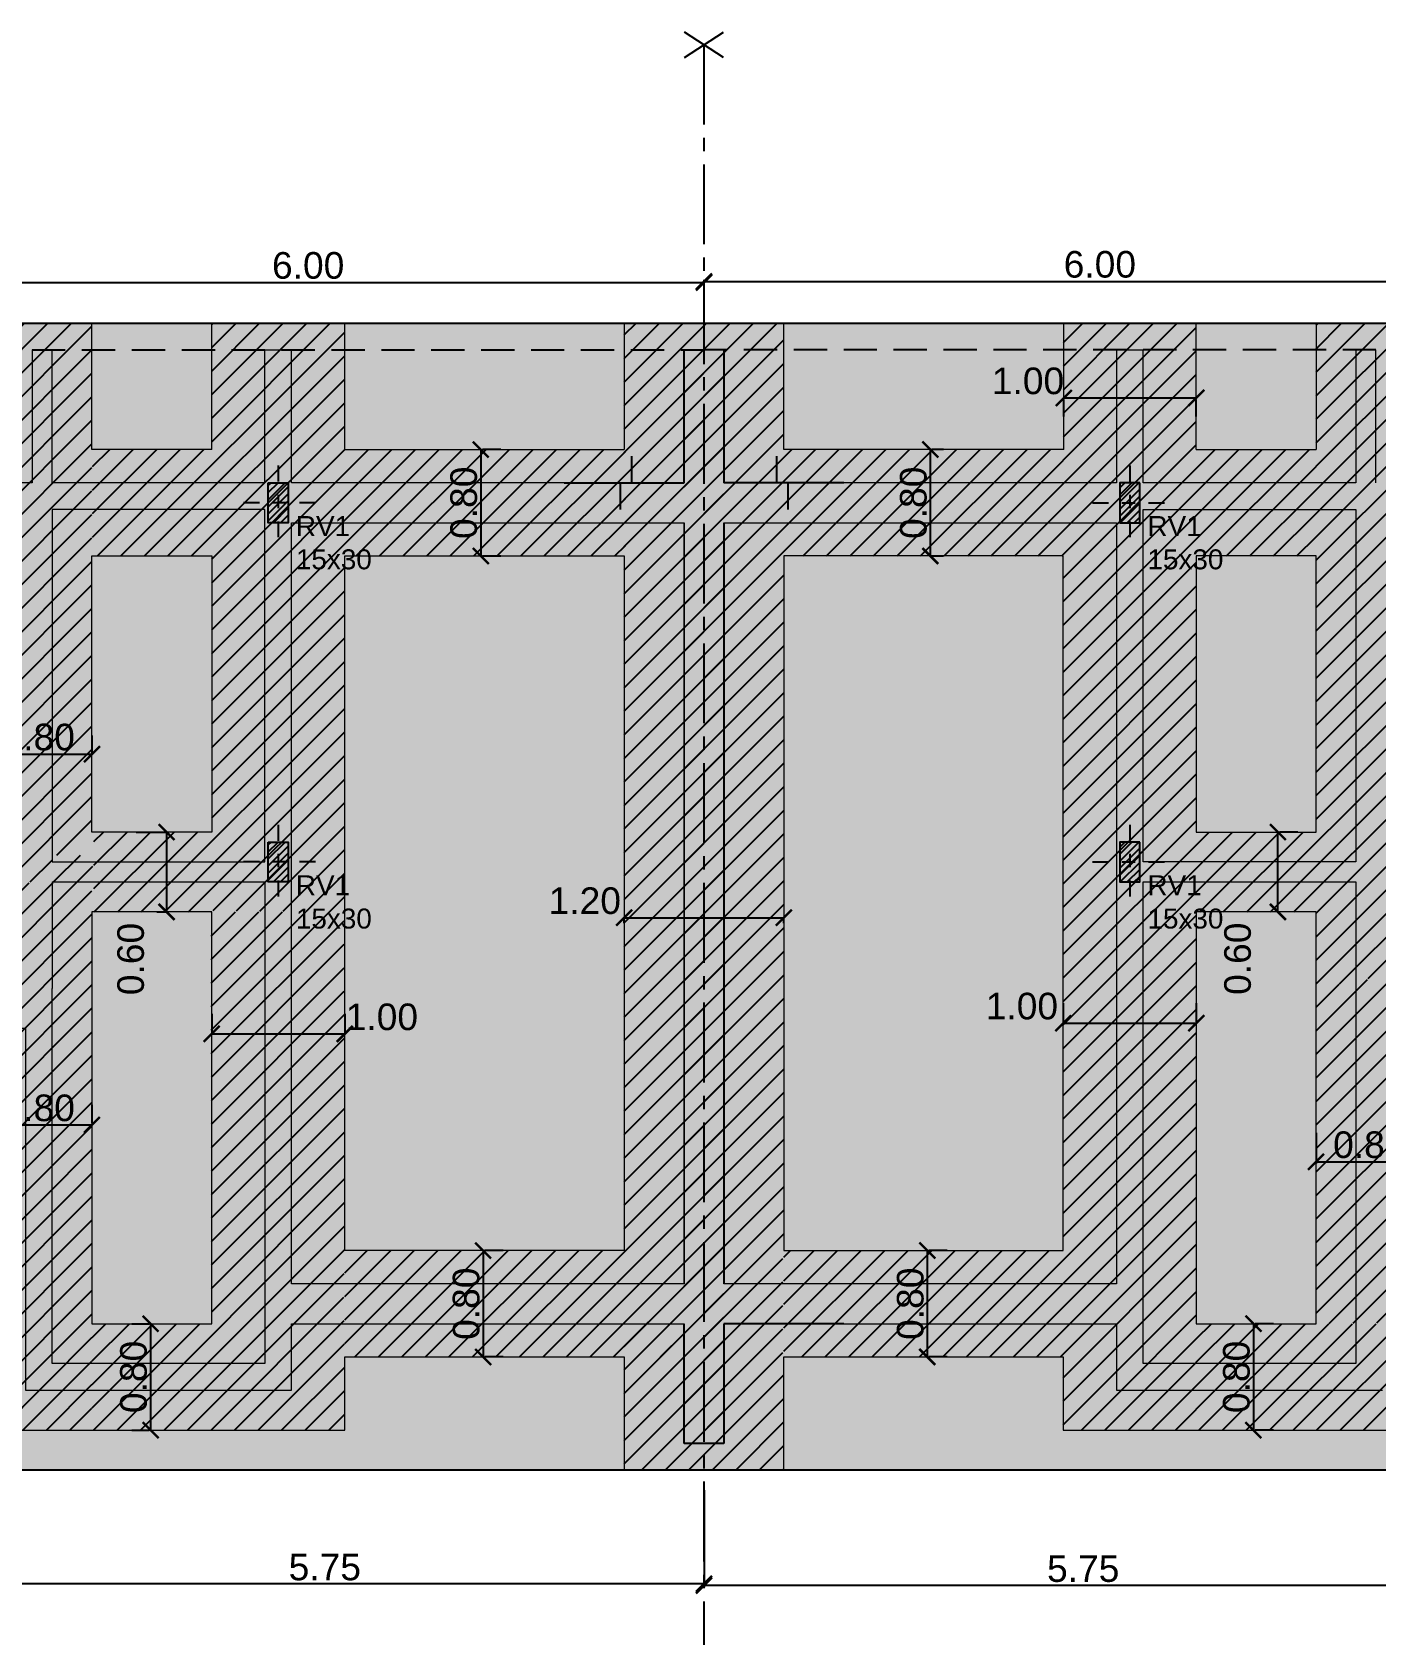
# Model space of a CAD drawing. Header units: millimetres. Extents: x 141 to 456, y -20 to 129.
# Drawn here: x 248.32 to 258.42, y 110.48 to 122.52 of the extents above; entities that cross this region are included whole.
import ezdxf

# ---------------------------------------------------------------- set-up
doc = ezdxf.new("R2010")
doc.units = ezdxf.units.MM
doc.header["$LTSCALE"] = 0.1
doc.header["$MEASUREMENT"] = 0
doc.header["$PDMODE"] = 3
doc.header["$PDSIZE"] = 0.1
for name, pattern in [('ACAD_ISO04W100', [30, 24, -3, 0, -3]), ('ACAD_ISO10W100', [18, 12, -3, 0, -3]), ('TRAZOS2', [0.375, 0.25, -0.125])]:
    doc.linetypes.add(name, pattern=pattern)
doc.layers.get('DEFPOINTS').update_dxf_attribs({"color": 1})
for name, color, linetype in [('armadura', 10, 'Continuous'), ('CONT_COLU', 5, 'Continuous'), ('CONT_PLATEA', 4, 'Continuous'), ('Cotas', 1, 'Continuous'), ('EJE_COLUM', 4, 'Continuous'), ('EJES', 6, 'Continuous'), ('Equipamiento', 7, 'Continuous'), ('FUNDACIONES-COTAS', 3, 'Continuous'), ('Muros', 7, 'Continuous'), ('SOMB_COLUM', 1, 'Continuous'), ('Textos', 7, 'Continuous')]:
    doc.layers.add(name, color=color, linetype=linetype)
doc.layers.add('CONT_MURO', color=3, linetype='Continuous', lineweight=0)
doc.layers.add('SOMBRA', color=1, linetype='Continuous', lineweight=0)
doc.styles.add('ARIAL', font='arial.ttf', dxfattribs={"height": 0.18})
doc.styles.add('Arial20', font='arial.ttf', dxfattribs={"height": 0.2})
doc.dimstyles.new('COTA-1-100', dxfattribs={"dimtxt": 0.2, "dimasz": 0.12, "dimexe": 0.012, "dimexo": 0.15, "dimgap": 0.025, "dimtad": 1, "dimzin": 0, "dimdsep": 46, "dimtxsty": 'Arial20', "dimblk1": 'ARCHTICK', "dimblk2": 'ARCHTICK', "dimsah": 1, "dimcen": 0.09, "dimclrd": 256, "dimclre": 256, "dimclrt": 256, "dimazin": 0, "dimtfac": 1, "dimtofl": 0, "dimtmove": 2, "dimatfit": 3, "dimldrblk": 'ARCHTICK', "dimfxl": 1, "dimtolj": 1, "dimtzin": 0, "dimarcsym": 0})
pattern_1 = [(45, (40.0391, -20.89105), (-0.08838835, 0.08838835), [])]
pattern_2 = [(45, (-129.054736, 97.251754), (-0.0265165043, 0.0265165043), [])]
pattern_3 = [(45, (-129.054736, 99.951754), (-0.0265165043, 0.0265165043), [])]

# ---------------------------------------------------------------- blocks, each defined once
blk = doc.blocks.new('_ARCHTICK')
at = {"color": 0, "linetype": 'ByBlock', "const_width": 0.15}
blk.add_lwpolyline([(-0.5, -0.5), (0.5, 0.5)], dxfattribs=at)
blk = doc.blocks.new('*D205')
at = {"layer": 'DEFPOINTS', "color": 0, "transparency": 16777216}
for p in [(251.695, 119.387), (251.695, 118.587), (251.695, 118.587)]:
    blk.add_point(p, dxfattribs=at)
at = {"layer": 'FUNDACIONES-COTAS', "lineweight": -2, "transparency": 16777216}
for p, q in [((251.695, 119.387), (251.695, 118.587)), ((251.845, 119.387), (251.707, 119.387)), ((251.845, 118.587), (251.707, 118.587))]:
    blk.add_line(p, q, dxfattribs=at)
at = {"layer": 'FUNDACIONES-COTAS', "lineweight": -2, "transparency": 16777216, "xscale": 0.12, "yscale": 0.12, "zscale": 0.12}
for p, rotation in [((251.695, 119.387), 90), ((251.695, 118.587), 270)]:
    blk.add_blockref('_ARCHTICK', p, dxfattribs=dict(at, rotation=rotation))
at = {"layer": 'FUNDACIONES-COTAS', "transparency": 16777216, "insert": (251.568, 118.987), "char_height": 0.2, "attachment_point": 5, "rotation": 90, "style": 'Arial20'}
blk.add_mtext('\\A1;0.80', dxfattribs=at)
blk = doc.blocks.new('*D206')
at = {"layer": 'DEFPOINTS', "color": 0, "transparency": 16777216}
for p in [(255.023, 119.387), (255.074, 119.387), (255.023, 118.587)]:
    blk.add_point(p, dxfattribs=at)
at = {"layer": 'FUNDACIONES-COTAS', "lineweight": -2, "transparency": 16777216}
for p, q in [((255.074, 118.587), (255.074, 119.387)), ((255.173, 119.387), (255.086, 119.387)), ((255.173, 118.587), (255.086, 118.587))]:
    blk.add_line(p, q, dxfattribs=at)
at = {"layer": 'FUNDACIONES-COTAS', "lineweight": -2, "transparency": 16777216, "xscale": 0.12, "yscale": 0.12, "zscale": 0.12}
for p, rotation in [((255.074, 119.387), 90), ((255.074, 118.587), 270)]:
    blk.add_blockref('_ARCHTICK', p, dxfattribs=dict(at, rotation=rotation))
at = {"layer": 'FUNDACIONES-COTAS', "transparency": 16777216, "insert": (254.947, 118.987), "char_height": 0.2, "attachment_point": 5, "rotation": 90, "style": 'Arial20'}
blk.add_mtext('\\A1;0.80', dxfattribs=at)
blk = doc.blocks.new('*D207')
at = {"layer": 'DEFPOINTS', "color": 0, "transparency": 16777216}
for p in [(249.673, 114.995), (250.673, 114.995), (250.673, 114.995)]:
    blk.add_point(p, dxfattribs=at)
at = {"layer": 'FUNDACIONES-COTAS', "lineweight": -2, "transparency": 16777216}
for p, q in [((249.673, 115.145), (249.673, 115.007)), ((250.673, 115.145), (250.673, 115.007)), ((249.673, 114.995), (250.673, 114.995))]:
    blk.add_line(p, q, dxfattribs=at)
at = {"layer": 'FUNDACIONES-COTAS', "lineweight": -2, "transparency": 16777216, "xscale": 0.12, "yscale": 0.12, "zscale": 0.12, "rotation": 180}
blk.add_blockref('_ARCHTICK', (249.673, 114.995), dxfattribs=at)
at = {"layer": 'FUNDACIONES-COTAS', "lineweight": -2, "transparency": 16777216, "xscale": 0.12, "yscale": 0.12, "zscale": 0.12}
blk.add_blockref('_ARCHTICK', (250.673, 114.995), dxfattribs=at)
at = {"layer": 'FUNDACIONES-COTAS', "transparency": 16777216, "insert": (250.952, 115.122), "char_height": 0.2, "attachment_point": 5, "style": 'Arial20'}
blk.add_mtext('\\A1;1.00', dxfattribs=at)
blk = doc.blocks.new('*D208')
at = {"layer": 'DEFPOINTS', "color": 0, "transparency": 16777216}
for p in [(251.713, 113.367), (251.713, 112.567), (251.713, 112.567)]:
    blk.add_point(p, dxfattribs=at)
at = {"layer": 'FUNDACIONES-COTAS', "lineweight": -2, "transparency": 16777216}
for p, q in [((251.713, 113.367), (251.713, 112.567)), ((251.863, 113.367), (251.725, 113.367)), ((251.863, 112.567), (251.725, 112.567))]:
    blk.add_line(p, q, dxfattribs=at)
at = {"layer": 'FUNDACIONES-COTAS', "lineweight": -2, "transparency": 16777216, "xscale": 0.12, "yscale": 0.12, "zscale": 0.12}
for p, rotation in [((251.713, 113.367), 90), ((251.713, 112.567), 270)]:
    blk.add_blockref('_ARCHTICK', p, dxfattribs=dict(at, rotation=rotation))
at = {"layer": 'FUNDACIONES-COTAS', "transparency": 16777216, "insert": (251.586, 112.967), "char_height": 0.2, "attachment_point": 5, "rotation": 90, "style": 'Arial20'}
blk.add_mtext('\\A1;0.80', dxfattribs=at)
blk = doc.blocks.new('*D209')
at = {"layer": 'DEFPOINTS', "color": 0, "transparency": 16777216}
for p in [(255.051, 113.367), (255.051, 112.567), (255.051, 112.567)]:
    blk.add_point(p, dxfattribs=at)
at = {"layer": 'FUNDACIONES-COTAS', "lineweight": -2, "transparency": 16777216}
for p, q in [((255.051, 113.367), (255.051, 112.567)), ((255.201, 113.367), (255.063, 113.367)), ((255.201, 112.567), (255.063, 112.567))]:
    blk.add_line(p, q, dxfattribs=at)
at = {"layer": 'FUNDACIONES-COTAS', "lineweight": -2, "transparency": 16777216, "xscale": 0.12, "yscale": 0.12, "zscale": 0.12}
for p, rotation in [((255.051, 113.367), 90), ((255.051, 112.567), 270)]:
    blk.add_blockref('_ARCHTICK', p, dxfattribs=dict(at, rotation=rotation))
at = {"layer": 'FUNDACIONES-COTAS', "transparency": 16777216, "insert": (254.924, 112.967), "char_height": 0.2, "attachment_point": 5, "rotation": 90, "style": 'Arial20'}
blk.add_mtext('\\A1;0.80', dxfattribs=at)
blk = doc.blocks.new('*D210')
at = {"layer": 'DEFPOINTS', "color": 0, "transparency": 16777216}
for p in [(256.073, 115.075), (257.073, 115.075), (257.073, 115.075)]:
    blk.add_point(p, dxfattribs=at)
at = {"layer": 'FUNDACIONES-COTAS', "lineweight": -2, "transparency": 16777216}
for p, q in [((256.073, 115.225), (256.073, 115.087)), ((257.073, 115.225), (257.073, 115.087)), ((256.073, 115.075), (257.073, 115.075))]:
    blk.add_line(p, q, dxfattribs=at)
at = {"layer": 'FUNDACIONES-COTAS', "lineweight": -2, "transparency": 16777216, "xscale": 0.12, "yscale": 0.12, "zscale": 0.12, "rotation": 180}
blk.add_blockref('_ARCHTICK', (256.073, 115.075), dxfattribs=at)
at = {"layer": 'FUNDACIONES-COTAS', "lineweight": -2, "transparency": 16777216, "xscale": 0.12, "yscale": 0.12, "zscale": 0.12}
blk.add_blockref('_ARCHTICK', (257.073, 115.075), dxfattribs=at)
at = {"layer": 'FUNDACIONES-COTAS', "transparency": 16777216, "insert": (255.762, 115.203), "char_height": 0.2, "attachment_point": 5, "style": 'Arial20'}
blk.add_mtext('\\A1;1.00', dxfattribs=at)
blk = doc.blocks.new('*D211')
at = {"layer": 'DEFPOINTS', "color": 0, "transparency": 16777216}
for p in [(257.686, 116.512), (257.686, 116.512), (257.536, 115.912)]:
    blk.add_point(p, dxfattribs=at)
at = {"layer": 'FUNDACIONES-COTAS', "lineweight": -2, "transparency": 16777216}
for p, q in [((257.686, 115.912), (257.686, 116.512)), ((257.836, 116.512), (257.698, 116.512)), ((257.686, 115.912), (257.698, 115.912))]:
    blk.add_line(p, q, dxfattribs=at)
at = {"layer": 'FUNDACIONES-COTAS', "lineweight": -2, "transparency": 16777216, "xscale": 0.12, "yscale": 0.12, "zscale": 0.12}
for p, rotation in [((257.686, 116.512), 90), ((257.686, 115.912), 270)]:
    blk.add_blockref('_ARCHTICK', p, dxfattribs=dict(at, rotation=rotation))
at = {"layer": 'FUNDACIONES-COTAS', "transparency": 16777216, "insert": (257.384, 115.56), "char_height": 0.2, "attachment_point": 5, "rotation": 90, "style": 'Arial20'}
blk.add_mtext('\\A1;0.60', dxfattribs=at)
blk = doc.blocks.new('*D212')
at = {"layer": 'DEFPOINTS', "color": 0, "transparency": 16777216}
for p in [(257.502, 112.817), (257.502, 112.017), (257.502, 112.017)]:
    blk.add_point(p, dxfattribs=at)
at = {"layer": 'FUNDACIONES-COTAS', "lineweight": -2, "transparency": 16777216}
for p, q in [((257.502, 112.817), (257.502, 112.017)), ((257.652, 112.817), (257.514, 112.817)), ((257.652, 112.017), (257.514, 112.017))]:
    blk.add_line(p, q, dxfattribs=at)
at = {"layer": 'FUNDACIONES-COTAS', "lineweight": -2, "transparency": 16777216, "xscale": 0.12, "yscale": 0.12, "zscale": 0.12}
for p, rotation in [((257.502, 112.817), 90), ((257.502, 112.017), 270)]:
    blk.add_blockref('_ARCHTICK', p, dxfattribs=dict(at, rotation=rotation))
at = {"layer": 'FUNDACIONES-COTAS', "transparency": 16777216, "insert": (257.375, 112.417), "char_height": 0.2, "attachment_point": 5, "rotation": 90, "style": 'Arial20'}
blk.add_mtext('\\A1;0.80', dxfattribs=at)
blk = doc.blocks.new('*D213')
at = {"layer": 'DEFPOINTS', "color": 0, "transparency": 16777216}
for p in [(249.223, 112.817), (249.214, 112.017), (249.223, 112.017)]:
    blk.add_point(p, dxfattribs=at)
at = {"layer": 'FUNDACIONES-COTAS', "lineweight": -2, "transparency": 16777216}
for p, q in [((249.073, 112.817), (249.202, 112.817)), ((249.214, 112.817), (249.214, 112.017)), ((249.073, 112.017), (249.202, 112.017))]:
    blk.add_line(p, q, dxfattribs=at)
at = {"layer": 'FUNDACIONES-COTAS', "lineweight": -2, "transparency": 16777216, "xscale": 0.12, "yscale": 0.12, "zscale": 0.12}
for p, rotation in [((249.214, 112.817), 90), ((249.214, 112.017), 270)]:
    blk.add_blockref('_ARCHTICK', p, dxfattribs=dict(at, rotation=rotation))
at = {"layer": 'FUNDACIONES-COTAS', "transparency": 16777216, "insert": (249.086, 112.417), "char_height": 0.2, "attachment_point": 5, "rotation": 90, "style": 'Arial20'}
blk.add_mtext('\\A1;0.80', dxfattribs=at)
blk = doc.blocks.new('*D214')
at = {"layer": 'DEFPOINTS', "color": 0, "transparency": 16777216}
for p in [(247.973, 114.311), (248.773, 114.311), (248.773, 114.311)]:
    blk.add_point(p, dxfattribs=at)
at = {"layer": 'FUNDACIONES-COTAS', "lineweight": -2, "transparency": 16777216}
for p, q in [((247.973, 114.461), (247.973, 114.323)), ((248.773, 114.461), (248.773, 114.323)), ((247.973, 114.311), (248.773, 114.311))]:
    blk.add_line(p, q, dxfattribs=at)
at = {"layer": 'FUNDACIONES-COTAS', "lineweight": -2, "transparency": 16777216, "xscale": 0.12, "yscale": 0.12, "zscale": 0.12, "rotation": 180}
blk.add_blockref('_ARCHTICK', (247.973, 114.311), dxfattribs=at)
at = {"layer": 'FUNDACIONES-COTAS', "lineweight": -2, "transparency": 16777216, "xscale": 0.12, "yscale": 0.12, "zscale": 0.12}
blk.add_blockref('_ARCHTICK', (248.773, 114.311), dxfattribs=at)
at = {"layer": 'FUNDACIONES-COTAS', "transparency": 16777216, "insert": (248.373, 114.438), "char_height": 0.2, "attachment_point": 5, "style": 'Arial20'}
blk.add_mtext('\\A1;0.80', dxfattribs=at)
blk = doc.blocks.new('*D218')
at = {"layer": 'DEFPOINTS', "color": 0, "transparency": 16777216}
for p in [(247.973, 117.087), (248.773, 117.098), (248.773, 117.087)]:
    blk.add_point(p, dxfattribs=at)
at = {"layer": 'FUNDACIONES-COTAS', "lineweight": -2, "transparency": 16777216}
for p, q in [((247.973, 117.237), (247.973, 117.11)), ((248.773, 117.237), (248.773, 117.11)), ((247.973, 117.098), (248.773, 117.098))]:
    blk.add_line(p, q, dxfattribs=at)
at = {"layer": 'FUNDACIONES-COTAS', "lineweight": -2, "transparency": 16777216, "xscale": 0.12, "yscale": 0.12, "zscale": 0.12, "rotation": 180}
blk.add_blockref('_ARCHTICK', (247.973, 117.098), dxfattribs=at)
at = {"layer": 'FUNDACIONES-COTAS', "lineweight": -2, "transparency": 16777216, "xscale": 0.12, "yscale": 0.12, "zscale": 0.12}
blk.add_blockref('_ARCHTICK', (248.773, 117.098), dxfattribs=at)
at = {"layer": 'FUNDACIONES-COTAS', "transparency": 16777216, "insert": (248.373, 117.225), "char_height": 0.2, "attachment_point": 5, "style": 'Arial20'}
blk.add_mtext('\\A1;0.80', dxfattribs=at)
blk = doc.blocks.new('*D219')
at = {"layer": 'DEFPOINTS', "color": 0, "transparency": 16777216}
for p in [(257.973, 114.402), (258.773, 114.402), (258.773, 114.034)]:
    blk.add_point(p, dxfattribs=at)
at = {"layer": 'FUNDACIONES-COTAS', "lineweight": -2, "transparency": 16777216}
for p, q in [((257.973, 114.252), (257.973, 114.022)), ((258.773, 114.252), (258.773, 114.022)), ((257.973, 114.034), (258.773, 114.034))]:
    blk.add_line(p, q, dxfattribs=at)
at = {"layer": 'FUNDACIONES-COTAS', "lineweight": -2, "transparency": 16777216, "xscale": 0.12, "yscale": 0.12, "zscale": 0.12, "rotation": 180}
blk.add_blockref('_ARCHTICK', (257.973, 114.034), dxfattribs=at)
at = {"layer": 'FUNDACIONES-COTAS', "lineweight": -2, "transparency": 16777216, "xscale": 0.12, "yscale": 0.12, "zscale": 0.12}
blk.add_blockref('_ARCHTICK', (258.773, 114.034), dxfattribs=at)
at = {"layer": 'FUNDACIONES-COTAS', "transparency": 16777216, "insert": (258.373, 114.161), "char_height": 0.2, "attachment_point": 5, "style": 'Arial20'}
blk.add_mtext('\\A1;0.80', dxfattribs=at)
blk = doc.blocks.new('*D242')
at = {"layer": 'DEFPOINTS', "color": 0, "transparency": 16777216}
for p in [(252.773, 115.977), (253.973, 115.977), (253.973, 115.868)]:
    blk.add_point(p, dxfattribs=at)
at = {"layer": 'FUNDACIONES-COTAS', "lineweight": -2, "transparency": 16777216}
for p, q in [((252.773, 115.868), (253.973, 115.868)), ((252.773, 115.827), (252.773, 115.856)), ((253.973, 115.827), (253.973, 115.856))]:
    blk.add_line(p, q, dxfattribs=at)
at = {"layer": 'FUNDACIONES-COTAS', "lineweight": -2, "transparency": 16777216, "xscale": 0.12, "yscale": 0.12, "zscale": 0.12, "rotation": 180}
blk.add_blockref('_ARCHTICK', (252.773, 115.868), dxfattribs=at)
at = {"layer": 'FUNDACIONES-COTAS', "lineweight": -2, "transparency": 16777216, "xscale": 0.12, "yscale": 0.12, "zscale": 0.12}
blk.add_blockref('_ARCHTICK', (253.973, 115.868), dxfattribs=at)
at = {"layer": 'FUNDACIONES-COTAS', "transparency": 16777216, "insert": (252.477, 115.995), "char_height": 0.2, "attachment_point": 5, "style": 'Arial20'}
blk.add_mtext('\\A1;1.20', dxfattribs=at)
blk = doc.blocks.new('*D243')
at = {"layer": 'DEFPOINTS', "color": 0, "transparency": 16777216}
for p in [(248.955, 116.512), (249.11, 115.912), (249.334, 115.912)]:
    blk.add_point(p, dxfattribs=at)
at = {"layer": 'FUNDACIONES-COTAS', "lineweight": -2, "transparency": 16777216}
for p, q in [((249.105, 116.512), (249.346, 116.512)), ((249.334, 116.512), (249.334, 115.912)), ((249.26, 115.912), (249.346, 115.912))]:
    blk.add_line(p, q, dxfattribs=at)
at = {"layer": 'FUNDACIONES-COTAS', "lineweight": -2, "transparency": 16777216, "xscale": 0.12, "yscale": 0.12, "zscale": 0.12}
for p, rotation in [((249.334, 116.512), 90), ((249.334, 115.912), 270)]:
    blk.add_blockref('_ARCHTICK', p, dxfattribs=dict(at, rotation=rotation))
at = {"layer": 'FUNDACIONES-COTAS', "transparency": 16777216, "insert": (249.065, 115.558), "char_height": 0.2, "attachment_point": 5, "rotation": 90, "style": 'Arial20'}
blk.add_mtext('\\A1;0.60', dxfattribs=at)
blk = doc.blocks.new('*D223')
at = {"layer": 'DEFPOINTS', "color": 0, "transparency": 16777216}
for p in [(247.673, 111.717), (253.373, 111.717), (247.673, 110.861)]:
    blk.add_point(p, dxfattribs=at)
at = {"layer": 'FUNDACIONES-COTAS', "lineweight": -2, "transparency": 16777216}
for p, q in [((247.673, 111.567), (247.673, 110.849)), ((253.373, 111.567), (253.373, 110.849)), ((253.373, 110.861), (247.673, 110.861))]:
    blk.add_line(p, q, dxfattribs=at)
at = {"layer": 'FUNDACIONES-COTAS', "lineweight": -2, "transparency": 16777216, "xscale": 0.12, "yscale": 0.12, "zscale": 0.12, "rotation": 180}
blk.add_blockref('_ARCHTICK', (247.673, 110.861), dxfattribs=at)
at = {"layer": 'FUNDACIONES-COTAS', "lineweight": -2, "transparency": 16777216, "xscale": 0.12, "yscale": 0.12, "zscale": 0.12}
blk.add_blockref('_ARCHTICK', (253.373, 110.861), dxfattribs=at)
at = {"layer": 'FUNDACIONES-COTAS', "transparency": 16777216, "insert": (250.523, 110.987), "char_height": 0.2, "attachment_point": 5, "style": 'Arial20'}
blk.add_mtext('\\A1;5.75', dxfattribs=at)
blk = doc.blocks.new('*D229')
at = {"layer": 'DEFPOINTS', "color": 0, "transparency": 16777216}
for p in [(253.373, 120.643), (247.423, 120.337), (253.373, 120.137)]:
    blk.add_point(p, dxfattribs=at)
at = {"layer": 'FUNDACIONES-COTAS', "lineweight": -2, "transparency": 16777216}
for p, q in [((247.423, 120.487), (247.423, 120.655)), ((247.423, 120.643), (253.373, 120.643)), ((253.373, 120.287), (253.373, 120.655))]:
    blk.add_line(p, q, dxfattribs=at)
at = {"layer": 'FUNDACIONES-COTAS', "lineweight": -2, "transparency": 16777216, "xscale": 0.12, "yscale": 0.12, "zscale": 0.12, "rotation": 180}
blk.add_blockref('_ARCHTICK', (247.423, 120.643), dxfattribs=at)
at = {"layer": 'FUNDACIONES-COTAS', "lineweight": -2, "transparency": 16777216, "xscale": 0.12, "yscale": 0.12, "zscale": 0.12}
blk.add_blockref('_ARCHTICK', (253.373, 120.643), dxfattribs=at)
at = {"layer": 'FUNDACIONES-COTAS', "transparency": 16777216, "insert": (250.398, 120.77), "char_height": 0.2, "attachment_point": 5, "style": 'Arial20'}
blk.add_mtext('\\A1;6.00', dxfattribs=at)
blk = doc.blocks.new('*D230')
at = {"layer": 'DEFPOINTS', "color": 0, "transparency": 16777216}
for p in [(259.323, 120.651), (253.373, 120.337), (259.323, 120.337)]:
    blk.add_point(p, dxfattribs=at)
at = {"layer": 'FUNDACIONES-COTAS', "lineweight": -2, "transparency": 16777216}
for p, q in [((253.373, 120.487), (253.373, 120.663)), ((253.373, 120.651), (259.323, 120.651)), ((259.323, 120.487), (259.323, 120.663))]:
    blk.add_line(p, q, dxfattribs=at)
at = {"layer": 'FUNDACIONES-COTAS', "lineweight": -2, "transparency": 16777216, "xscale": 0.12, "yscale": 0.12, "zscale": 0.12, "rotation": 180}
blk.add_blockref('_ARCHTICK', (253.373, 120.651), dxfattribs=at)
at = {"layer": 'FUNDACIONES-COTAS', "lineweight": -2, "transparency": 16777216, "xscale": 0.12, "yscale": 0.12, "zscale": 0.12}
blk.add_blockref('_ARCHTICK', (259.323, 120.651), dxfattribs=at)
at = {"layer": 'FUNDACIONES-COTAS', "transparency": 16777216, "insert": (256.348, 120.778), "char_height": 0.2, "attachment_point": 5, "style": 'Arial20'}
blk.add_mtext('\\A1;6.00', dxfattribs=at)
blk = doc.blocks.new('*D238')
at = {"layer": 'DEFPOINTS', "color": 0, "transparency": 16777216}
for p in [(253.373, 111.717), (259.073, 111.717), (253.373, 110.849)]:
    blk.add_point(p, dxfattribs=at)
at = {"layer": 'FUNDACIONES-COTAS', "lineweight": -2, "transparency": 16777216}
for p, q in [((253.373, 111.567), (253.373, 110.837)), ((259.073, 111.567), (259.073, 110.837)), ((259.073, 110.849), (253.373, 110.849))]:
    blk.add_line(p, q, dxfattribs=at)
at = {"layer": 'FUNDACIONES-COTAS', "lineweight": -2, "transparency": 16777216, "xscale": 0.12, "yscale": 0.12, "zscale": 0.12, "rotation": 180}
blk.add_blockref('_ARCHTICK', (253.373, 110.849), dxfattribs=at)
at = {"layer": 'FUNDACIONES-COTAS', "lineweight": -2, "transparency": 16777216, "xscale": 0.12, "yscale": 0.12, "zscale": 0.12}
blk.add_blockref('_ARCHTICK', (259.073, 110.849), dxfattribs=at)
at = {"layer": 'FUNDACIONES-COTAS', "transparency": 16777216, "insert": (256.223, 110.975), "char_height": 0.2, "attachment_point": 5, "style": 'Arial20'}
blk.add_mtext('\\A1;5.75', dxfattribs=at)
blk = doc.blocks.new('*D256')
at = {"layer": 'DEFPOINTS', "color": 0, "transparency": 16777216}
for p in [(256.077, 119.786), (257.073, 119.786), (257.073, 119.775)]:
    blk.add_point(p, dxfattribs=at)
at = {"layer": 'FUNDACIONES-COTAS', "lineweight": -2, "transparency": 16777216}
for p, q in [((256.077, 119.775), (257.073, 119.775)), ((256.077, 119.636), (256.077, 119.763)), ((257.073, 119.636), (257.073, 119.763))]:
    blk.add_line(p, q, dxfattribs=at)
at = {"layer": 'FUNDACIONES-COTAS', "lineweight": -2, "transparency": 16777216, "xscale": 0.12, "yscale": 0.12, "zscale": 0.12, "rotation": 180}
blk.add_blockref('_ARCHTICK', (256.077, 119.775), dxfattribs=at)
at = {"layer": 'FUNDACIONES-COTAS', "lineweight": -2, "transparency": 16777216, "xscale": 0.12, "yscale": 0.12, "zscale": 0.12}
blk.add_blockref('_ARCHTICK', (257.073, 119.775), dxfattribs=at)
at = {"layer": 'FUNDACIONES-COTAS', "transparency": 16777216, "insert": (255.808, 119.902), "char_height": 0.2, "attachment_point": 5, "style": 'Arial20'}
blk.add_mtext('\\A1;1.00', dxfattribs=at)

msp = doc.modelspace()

# ---------------------------------------------------------------- hatches: boundary and pattern name
at = {"layer": 'armadura'}
h = msp.add_hatch(dxfattribs=at)
h.set_pattern_fill('ANSI31', color=256)
h.set_pattern_definition(pattern_1)
edge = h.paths.add_edge_path()
edge.add_line((245.4729, 118.6872), (247.9729, 118.6872))
edge.add_line((247.9729, 118.6872), (247.9729, 119.2872))
edge.add_line((247.9729, 119.2872), (245.3229, 119.2872))
edge.add_line((245.3229, 119.2872), (244.8729, 119.2872))
edge.add_line((244.8729, 119.2872), (244.8729, 119.1372))
edge.add_line((244.8729, 119.1372), (244.8729, 116.6713))
edge.add_arc((245.1999, 111.5789), 5.1029, 86.93276, 93.67364, ccw=False)
edge.add_line((245.4729, 116.6744), (245.4729, 118.6872))
edge = h.paths.add_edge_path()
edge.add_arc((245.1999, 111.5789), 5.1029, 86.93276, 93.67364)
edge.add_line((244.8729, 116.6713), (244.8729, 115.0372))
edge.add_line((244.8729, 115.0372), (244.8729, 114.8872))
edge.add_line((244.8729, 114.8872), (245.3229, 114.8872))
edge.add_line((245.3229, 114.8872), (246.6788, 114.8872))
edge.add_arc((601.7864, 106.4732), 355.2073, 178.594905, 178.642668, ccw=False)
edge.add_arc((-73.3735, 106.9763), 320.1646, 1.468848, 1.523266)
edge.add_line((246.678, 115.4872), (245.4729, 115.4872))
edge.add_line((245.4729, 115.4872), (245.4729, 116.6744))
edge = h.paths.add_edge_path()
edge.add_line((247.9729, 115.4872), (246.678, 115.4872))
edge.add_arc((-73.3735, 106.9763), 320.1646, 1.468848, 1.523266, ccw=False)
edge.add_arc((601.7864, 106.4732), 355.2073, 178.594905, 178.642668)
edge.add_line((246.6788, 114.8872), (247.9729, 114.8872))
edge.add_line((247.9729, 114.8872), (247.9729, 115.4872))
h.paths.add_polyline_path([(248.7729, 116.1372), (247.9729, 116.1243), (248.013, 115.0732), (247.9713, 115.0732), (247.9729, 112.0172), (248.775, 112.0172)])
h.paths.add_polyline_path([(250.6729, 112.0172), (250.6729, 112.5672), (250.6653, 113.1172), (250.6729, 113.3672), (250.6685, 115.9118), (249.6685, 115.9218), (249.6729, 112.8172), (248.7729, 112.8172), (248.7729, 112.0172), (250.2729, 112.0172)])
h.paths.add_polyline_path([(253.224, 113.3672), (250.6736, 113.3672), (250.6736, 112.5672), (253.224, 112.5672)])
h.paths.add_polyline_path([(253.3729, 120.1372), (253.2229, 120.1372), (253.2229, 111.9172), (253.3729, 111.9172)])
h.paths.add_polyline_path([(253.5229, 120.1372), (253.3729, 120.1372), (253.3729, 111.9172), (253.5229, 111.9172)])
h.paths.add_polyline_path([(248.7796, 116.3407), (248.4729, 116.3372), (248.4729, 116.1372), (248.7729, 116.4372), (248.7729, 118.5872), (248.7729, 119.3872), (248.7729, 120.3372), (247.9729, 120.3372), (247.9729, 116.1372), (248.7796, 116.1407)])
h.paths.add_polyline_path([(252.7817, 119.3872), (250.6729, 119.3872), (250.6729, 118.5872), (252.7817, 118.5872)])
h.paths.add_polyline_path([(248.7784, 118.5872), (249.6729, 118.5872), (249.6729, 116.5122), (248.7882, 116.5122), (248.7882, 115.9122), (250.6729, 115.9122), (250.6729, 118.5872), (250.6729, 120.3372), (249.6729, 120.3372), (249.6729, 119.3872), (248.7784, 119.3872)])
h = msp.add_hatch(dxfattribs=at)
h.set_pattern_fill('ANSI31', color=256)
h.set_pattern_definition(pattern_1)
edge = h.paths.add_edge_path()
edge.add_line((261.2729, 118.6872), (258.7758, 118.6872))
edge.add_line((258.7758, 118.6872), (258.7758, 119.2872))
edge.add_line((258.7758, 119.2872), (261.3851, 119.2872))
edge.add_line((261.3851, 119.2872), (261.4229, 119.2872))
edge.add_line((261.4229, 119.2872), (261.8729, 119.2872))
edge.add_line((261.8729, 119.2872), (261.8729, 118.9511))
edge.add_line((261.8729, 118.9511), (261.8729, 116.6713))
edge.add_arc((261.5472, 111.8127), 4.8695, 86.16464, 93.22895)
edge.add_line((261.2729, 116.6744), (261.2729, 118.6872))
edge = h.paths.add_edge_path()
edge.add_arc((261.5472, 111.8127), 4.8695, 86.16464, 93.22895, ccw=False)
edge.add_line((261.8729, 116.6713), (261.8729, 115.3319))
edge.add_line((261.8729, 115.3319), (261.8729, 114.8872))
edge.add_line((261.8729, 114.8872), (261.4229, 114.8872))
edge.add_line((261.4229, 114.8872), (261.4107, 114.8872))
edge.add_line((261.4107, 114.8872), (260.0671, 114.8872))
edge.add_arc((-95.0405, 106.4732), 355.2073, 1.357332, 1.405095)
edge.add_arc((580.1193, 106.9763), 320.1646, 178.476734, 178.531152, ccw=False)
edge.add_line((260.0679, 115.4872), (261.2729, 115.4872))
edge.add_line((261.2729, 115.4872), (261.2729, 116.6744))
edge = h.paths.add_edge_path()
edge.add_line((258.7796, 115.4872), (260.0679, 115.4872))
edge.add_arc((580.1193, 106.9763), 320.1646, 178.476734, 178.531152)
edge.add_arc((-95.0405, 106.4732), 355.2073, 1.357332, 1.405095, ccw=False)
edge.add_line((260.0671, 114.8872), (258.7976, 114.8872))
edge.add_line((258.7976, 114.8872), (258.7796, 115.4872))
h.paths.add_polyline_path([(257.9729, 115.3372), (258.7729, 115.4872), (258.7864, 114.8872), (258.7729, 114.8872), (258.7729, 112.8293), (257.9729, 112.8172)])
h.paths.add_polyline_path([(256.4729, 112.8172), (256.4729, 112.7783), (256.4723, 112.0172), (257.0707, 112.0172), (257.0729, 112.8172), (258.7729, 112.8172), (258.7729, 112.0172), (256.4729, 112.0172)])
h.paths.add_polyline_path([(253.9642, 113.3672), (256.0732, 113.3672), (256.0732, 112.5672), (253.9642, 112.5672)])
h.paths.add_polyline_path([(253.3729, 120.3372), (253.9729, 120.3372), (253.9729, 111.7172), (253.3729, 111.7172)])
h.paths.add_polyline_path([(252.7729, 120.3372), (253.3729, 120.3372), (253.3729, 111.7172), (252.7729, 111.7172)])
h.paths.add_polyline_path([(257.9729, 115.3423), (257.9729, 116.7203), (257.9729, 118.0733), (257.974, 118.5943), (257.9725, 119.1372), (257.9729, 119.4972), (257.9729, 120.3372), (258.7729, 120.3372), (258.7729, 119.2872), (258.7729, 115.4698)])
h.paths.add_polyline_path([(253.9729, 119.3872), (256.0729, 119.3872), (256.0729, 118.5872), (253.9729, 118.5872)])
h.paths.add_polyline_path([(257.9729, 119.3872), (257.0729, 119.3872), (257.0729, 120.3372), (256.0747, 120.3372), (256.0729, 118.8372), (256.0729, 112.0172), (257.0729, 112.0172), (257.0729, 115.9122), (257.9729, 115.9122), (257.9729, 116.5122), (257.0729, 116.5122), (257.0729, 118.5872), (257.9729, 118.5872)])
at = {"layer": 'SOMB_COLUM'}
h = msp.add_hatch(dxfattribs=at)
h.set_pattern_fill('ANSI31', color=256, scale=0.3)
h.set_pattern_definition(pattern_3)
h.paths.add_polyline_path([(250.2479, 119.1372), (250.0979, 119.1372), (250.0979, 118.8372), (250.2479, 118.8372)])
h = msp.add_hatch(dxfattribs=at)
h.set_pattern_fill('ANSI31', color=256, scale=0.3)
h.set_pattern_definition(pattern_3)
h.paths.add_polyline_path([(256.4979, 119.1372), (256.6479, 119.1372), (256.6479, 118.8372), (256.4979, 118.8372)])
h = msp.add_hatch(dxfattribs=at)
h.set_pattern_fill('ANSI31', color=256, scale=0.3)
h.set_pattern_definition(pattern_2)
h.paths.add_polyline_path([(250.2479, 116.4372), (250.0979, 116.4372), (250.0979, 116.1372), (250.2479, 116.1372)])
h = msp.add_hatch(dxfattribs=at)
h.set_pattern_fill('ANSI31', color=256, scale=0.3)
h.set_pattern_definition(pattern_2)
h.paths.add_polyline_path([(256.4979, 116.4372), (256.6479, 116.4372), (256.6479, 116.1372), (256.4979, 116.1372)])
at = {"layer": 'SOMBRA', "true_color": 0xafd9aa, "transparency": 33554585}
h = msp.add_hatch(color=9, dxfattribs=at)
h.dxf.hatch_style = 1
h.paths.add_polyline_path([(262.3229, 119.7372), (259.3229, 119.7372), (259.3229, 120.3372), (247.4229, 120.3372), (247.4229, 119.7372), (244.4229, 119.7372), (244.4229, 114.4372), (247.6729, 114.4372), (247.6729, 111.7172), (259.0729, 111.7172), (259.0729, 114.4372), (262.3229, 114.4372)])

# ---------------------------------------------------------------- linework, layer by layer
at = {"color": 1, "linetype": 'Continuous'}
for points in [[(253.2266, 122.3347), (253.5192, 122.525)], [(253.5192, 122.3347), (253.2266, 122.525)]]:
    msp.add_lwpolyline(points, dxfattribs=at)
at = {"layer": 'CONT_COLU'}
for points in [[(250.0979, 119.1372), (250.2479, 119.1372), (250.2479, 118.8372), (250.0979, 118.8372)], [(256.6479, 119.1372), (256.4979, 119.1372), (256.4979, 118.8372), (256.6479, 118.8372)], [(250.0979, 116.4372), (250.2479, 116.4372), (250.2479, 116.1372), (250.0979, 116.1372)], [(256.6479, 116.4372), (256.4979, 116.4372), (256.4979, 116.1372), (256.6479, 116.1372)]]:
    msp.add_lwpolyline(points, close=True, dxfattribs=at)
at = {"layer": 'CONT_MURO', "color": 2}
for p, q in [((248.7729, 120.3372), (247.9729, 120.3372)), ((248.7729, 119.3872), (248.7729, 120.3372)), ((249.6729, 119.3872), (249.6729, 120.3372)), ((249.6729, 120.3372), (250.6729, 120.3372)), ((250.6729, 119.3872), (250.6729, 120.3372)), ((253.9729, 120.3372), (252.7729, 120.3372)), ((252.7729, 120.3372), (252.7729, 119.3872)), ((253.9729, 119.3872), (253.9729, 120.3372)), ((256.0765, 119.3872), (256.0765, 120.3372)), ((256.0765, 120.3372), (257.0729, 120.3372)), ((257.0729, 119.3872), (257.0729, 120.3372)), ((258.7729, 120.3372), (257.9729, 120.3372)), ((257.9729, 120.3372), (257.9729, 119.3872)), ((249.6729, 119.3872), (248.7729, 119.3872)), ((250.6729, 119.3872), (252.7729, 119.3872)), ((256.0765, 119.3872), (253.9729, 119.3872)), ((257.0729, 119.3872), (257.9729, 119.3872)), ((250.6729, 112.0172), (250.6729, 112.5672)), ((250.6729, 112.5672), (252.7729, 112.5672)), ((252.7729, 112.5672), (252.7729, 111.7172)), ((253.9729, 111.7172), (253.9729, 112.5672)), ((253.9729, 112.5672), (256.0729, 112.5672)), ((256.0729, 112.5672), (256.0729, 112.0172)), ((247.9729, 112.0172), (250.6729, 112.0172)), ((256.0729, 112.0172), (258.7729, 112.0172)), ((252.7729, 111.7172), (253.9729, 111.7172))]:
    msp.add_line(p, q, dxfattribs=at)
at = {"layer": 'CONT_MURO'}
for p, q in [((250.0729, 119.1372), (250.0729, 120.1372)), ((250.0729, 120.1372), (250.2729, 120.1372)), ((250.2729, 119.1372), (250.2729, 120.1372)), ((256.4729, 120.1372), (256.4729, 119.1372)), ((256.4729, 120.1372), (256.6729, 120.1372)), ((256.6729, 119.1372), (256.6729, 120.1372)), ((250.0729, 118.9372), (248.4729, 118.9372)), ((248.4729, 118.9372), (248.4729, 116.2872)), ((250.0729, 116.2872), (250.0729, 118.9372)), ((256.6729, 118.9372), (258.2729, 118.9372)), ((256.6729, 116.2872), (256.6729, 118.9372)), ((258.2729, 118.9372), (258.2729, 116.2872)), ((250.2729, 115.1372), (250.2729, 118.8372)), ((250.2729, 118.8372), (253.2229, 118.8372)), ((253.2229, 113.1172), (253.2229, 118.8372)), ((253.2229, 118.8372), (253.2229, 113.1172)), ((253.5229, 113.1172), (253.5229, 118.8372)), ((253.5229, 118.8372), (256.4729, 118.8372)), ((256.4729, 118.8372), (256.4729, 116.1372)), ((248.4729, 116.2872), (250.0729, 116.2872)), ((258.2729, 116.2872), (256.6729, 116.2872)), ((248.4729, 116.1372), (250.0729, 116.1372)), ((248.4729, 116.1372), (248.4729, 115.3372)), ((250.0729, 116.1372), (250.0729, 112.5172)), ((256.4729, 116.1372), (256.4729, 113.1172)), ((256.6729, 112.5172), (256.6729, 116.1372)), ((256.6729, 116.1372), (258.2729, 116.1372)), ((258.2729, 116.1372), (258.2729, 115.3372)), ((248.4729, 112.5172), (248.4729, 115.3372)), ((258.2729, 115.3372), (258.2729, 112.5172)), ((250.2729, 113.1172), (250.2729, 115.1372)), ((253.2229, 113.1172), (250.2729, 113.1172)), ((256.4729, 113.1172), (253.5229, 113.1172)), ((250.0729, 112.5172), (248.4729, 112.5172)), ((258.2729, 112.5172), (256.6729, 112.5172))]:
    msp.add_line(p, q, dxfattribs=at)
for points in [[(250.0729, 119.1372), (248.4729, 119.1372), (248.4729, 120.1372), (248.3229, 120.1372), (248.3229, 119.1372), (245.3229, 119.1372), (245.3229, 119.2872), (245.0229, 119.2872), (245.0229, 119.1372), (245.0229, 115.0372), (245.0229, 114.8872), (245.3229, 114.8872), (245.3229, 115.0372), (248.2729, 115.0372), (248.2729, 112.3172)], [(253.5229, 120.1372), (253.2229, 120.1372), (253.2229, 119.1372), (250.2729, 119.1372)], [(256.4729, 119.1372), (253.5229, 119.1372), (253.5229, 120.1372), (253.2229, 120.1372)], [(258.4229, 119.1372), (258.4229, 120.1372), (258.2729, 120.1372), (258.2729, 119.1372), (258.0729, 119.1372)], [(258.2729, 119.1372), (256.6729, 119.1372)], [(248.2729, 112.3172), (248.4729, 112.3172), (250.2729, 112.3172), (250.2729, 112.8172), (253.2229, 112.8172), (253.2229, 111.9172), (253.5229, 111.9172), (253.5229, 112.8172), (256.4729, 112.8172), (256.4729, 112.3172), (258.2729, 112.3172), (258.4729, 112.3172)]]:
    msp.add_lwpolyline(points, dxfattribs=at)
at = {"layer": 'CONT_MURO', "color": 2}
for points in [[(248.7729, 116.5122), (248.7729, 118.5872), (249.6729, 118.5872), (249.6729, 116.5122)], [(252.7729, 118.5872), (252.7729, 113.3672), (250.6729, 113.3672), (250.6729, 118.5872)], [(253.9729, 113.3672), (256.0729, 113.3672), (256.0729, 118.5872), (253.9729, 118.5872)], [(257.0729, 118.5872), (257.0729, 116.5122), (257.9729, 116.5122), (257.9729, 118.5872)], [(249.4229, 112.8172), (249.6729, 112.8172), (249.6729, 113.3672), (249.6729, 115.9122), (248.7729, 115.9122), (248.7729, 112.8172)], [(257.0729, 115.9122), (257.0729, 112.8172), (257.9729, 112.8172), (257.9729, 115.9122)]]:
    msp.add_lwpolyline(points, close=True, dxfattribs=at)
at = {"layer": 'CONT_PLATEA'}
msp.add_lwpolyline([(259.3229, 120.3372), (259.3229, 119.7372), (262.3229, 119.7372), (262.3229, 114.4372), (259.0729, 114.4372), (259.0729, 111.7172), (253.3729, 111.7172), (247.6729, 111.7172), (247.6729, 114.4372), (244.4229, 114.4372), (244.4229, 119.7372), (247.4229, 119.7372), (247.4229, 120.3372), (248.1229, 120.3372), (253.3729, 120.3372), (258.6229, 120.3372)], close=True, dxfattribs=at)
at = {"layer": 'Cotas', "linetype": 'TRAZOS2', "ltscale": 10}
for p in [(248.3229, 120.1372), (258.4229, 120.1372)]:
    msp.add_line(p, (253.3729, 120.1372), dxfattribs=at)
at = {"layer": 'EJE_COLUM', "linetype": 'ACAD_ISO10W100', "ltscale": 0.1}
for p, q in [((250.1729, 119.2674), (250.1729, 118.707)), ((256.5729, 119.2674), (256.5729, 118.707)), ((250.4531, 118.9872), (249.8927, 118.9872)), ((256.2927, 118.9872), (256.8531, 118.9872)), ((250.1729, 116.5674), (250.1729, 116.007)), ((256.5729, 116.5674), (256.5729, 116.007)), ((250.4531, 116.2872), (249.8927, 116.2872)), ((256.2927, 116.2872), (256.8531, 116.2872))]:
    msp.add_line(p, q, dxfattribs=at)
at = {"layer": 'EJES', "linetype": 'ACAD_ISO04W100', "ltscale": 0.25}
msp.add_line((253.3729, 122.4299), (253.3729, 105.9172), dxfattribs=at)
msp.add_line((253.3729, 122.4299), (253.3729, 105.9172), dxfattribs=at)
at = {"layer": 'Equipamiento', "color": 2}
for p, q in [((250.7634, 120.3372), (250.8479, 120.3372)), ((253.3729, 120.3372), (253.3729, 120.1372)), ((253.3729, 120.3372), (253.3729, 120.1372)), ((252.8279, 119.3372), (252.8279, 119.1372)), ((253.9179, 119.3372), (253.9179, 119.1372)), ((252.3229, 119.1372), (253.2229, 119.1372)), ((252.7434, 119.1372), (252.7434, 118.9372)), ((252.7434, 119.1372), (252.8279, 119.1372)), ((254.4229, 119.1372), (253.5229, 119.1372)), ((254.0024, 119.1372), (253.9179, 119.1372)), ((254.0024, 119.1372), (254.0024, 118.9372)), ((254.4229, 112.8172), (253.5229, 112.8172)), ((254.0024, 112.8172), (253.9179, 112.8172))]:
    msp.add_line(p, q, dxfattribs=at)
at = {"layer": 'Muros', "color": 5}
for p, q in [((253.2229, 119.1372), (253.2229, 120.1372)), ((253.5229, 120.1372), (253.5229, 119.1372)), ((253.5229, 118.8372), (253.5229, 113.1172)), ((253.2229, 111.9172), (253.2229, 112.8172)), ((253.5229, 112.8172), (253.5229, 111.9172)), ((253.5229, 111.9172), (253.2229, 111.9172))]:
    msp.add_line(p, q, dxfattribs=at)

# ---------------------------------------------------------------- texts
at = {"layer": 'Textos', "color": 2, "ltscale": 0.01, "char_height": 0.15, "width": 2.448874, "attachment_point": 1, "style": 'ARIAL'}
for insert in [(250.3056, 118.887), (256.7056, 118.887), (250.3056, 116.187), (256.7056, 116.187)]:
    msp.add_mtext('RV1^J15x30', dxfattribs=dict(at, insert=insert))

# ---------------------------------------------------------------- dimensions: what is measured, and where the dimension line sits
at = {"layer": 'FUNDACIONES-COTAS'}
for base, p1, p2, text, picture, middle in [((253.3729, 120.6433), (247.4229, 120.3372), (253.3729, 120.1372), '6.00', '*D229', (250.3979, 120.7704)), ((259.3229, 120.6511), (253.3729, 120.3372), (259.3229, 120.3372), '6.00', '*D230', (256.3479, 120.7782)), ((247.6729, 110.8606), (253.3729, 111.7172), (247.6729, 111.7172), '5.75', '*D223', (250.5229, 110.9873)), ((253.3729, 110.8486), (259.0729, 111.7172), (253.3729, 111.7172), '5.75', '*D238', (256.2229, 110.9753))]:
    dim = msp.add_linear_dim(base=base, p1=p1, p2=p2, text=text, dimstyle='COTA-1-100', dxfattribs=at)
    dim.commit()
    dim.dimension.update_dxf_attribs({"geometry": picture, "text_midpoint": middle})
for base, p1, p2, picture, middle in [((257.0729, 119.7745), (256.0765, 119.7859), (257.0729, 119.7859), '*D256', (255.8084, 119.9016)), ((253.9729, 115.8675), (252.7729, 115.9772), (253.9729, 115.9772), '*D242', (252.477, 115.9946)), ((257.0729, 115.0754), (256.0729, 115.0754), (257.0729, 115.0754), '*D210', (255.7615, 115.2025)), ((250.6729, 114.9949), (249.6729, 114.9949), (250.6729, 114.9949), '*D207', (250.9524, 115.122))]:
    dim = msp.add_linear_dim(base=base, p1=p1, p2=p2, dimstyle='COTA-1-100', dxfattribs=at)
    dim.commit()
    dim.dimension.update_dxf_attribs({"geometry": picture, "text_midpoint": middle, "dimtype": 160})
for base, p1, p2, picture, middle in [((251.6947, 118.5872), (251.6947, 119.3872), (251.6947, 118.5872), '*D205', (251.5676, 118.9872)), ((255.0737, 119.3872), (255.0229, 118.5872), (255.0229, 119.3872), '*D206', (254.9466, 118.9872)), ((251.7131, 112.5672), (251.7131, 113.3672), (251.7131, 112.5672), '*D208', (251.5859, 112.9672)), ((255.0507, 112.5672), (255.0507, 113.3672), (255.0507, 112.5672), '*D209', (254.9235, 112.9672)), ((249.2135, 112.0172), (249.2229, 112.8172), (249.2229, 112.0172), '*D213', (249.0864, 112.4172)), ((257.5017, 112.0172), (257.5017, 112.8172), (257.5017, 112.0172), '*D212', (257.3746, 112.4172))]:
    dim = msp.add_linear_dim(base=base, p1=p1, p2=p2, angle=90, dimstyle='COTA-1-100', dxfattribs=at)
    dim.commit()
    dim.dimension.update_dxf_attribs({"geometry": picture, "text_midpoint": middle})
for base, p1, p2, picture, middle in [((248.7729, 117.0976), (247.9729, 117.0872), (248.7729, 117.0872), '*D218', (248.3729, 117.2248)), ((248.7729, 114.3114), (247.9729, 114.3114), (248.7729, 114.3114), '*D214', (248.3729, 114.4385)), ((258.7729, 114.0339), (257.9729, 114.4022), (258.7729, 114.4022), '*D219', (258.3729, 114.161))]:
    dim = msp.add_linear_dim(base=base, p1=p1, p2=p2, dimstyle='COTA-1-100', dxfattribs=at)
    dim.commit()
    dim.dimension.update_dxf_attribs({"geometry": picture, "text_midpoint": middle})
for base, p1, p2, picture, middle in [((249.3338, 115.9122), (248.9547, 116.5122), (249.1097, 115.9122), '*D243', (249.0646, 115.5581)), ((257.686, 116.5122), (257.536, 115.9122), (257.686, 116.5122), '*D211', (257.3844, 115.5599))]:
    dim = msp.add_linear_dim(base=base, p1=p1, p2=p2, angle=90, dimstyle='COTA-1-100', dxfattribs=at)
    dim.commit()
    dim.dimension.update_dxf_attribs({"geometry": picture, "text_midpoint": middle, "dimtype": 160})

doc.saveas('drawing.dxf')
